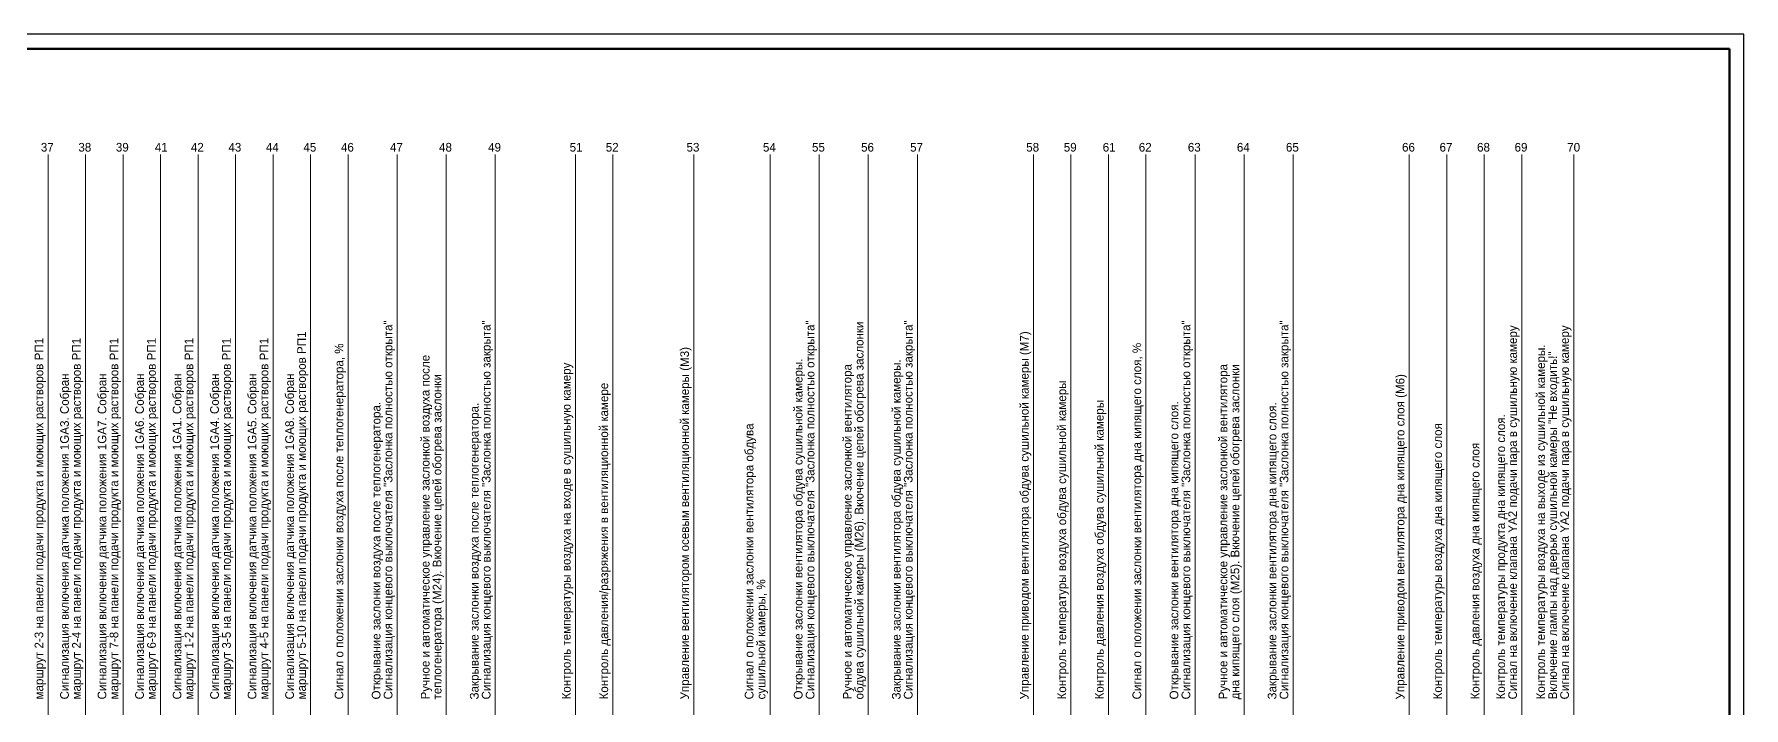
# Model space of a CAD drawing. Header units: millimetres. Extents: x 294 to 6216, y -3442 to 2720.
# Drawn here: x 2090 to 2683, y 1831 to 2064 of the extents above; entities that cross this region are included whole.
import ezdxf

# ---------------------------------------------------------------- set-up
doc = ezdxf.new("R2010")
doc.units = ezdxf.units.MM
doc.header["$LTSCALE"] = 15
doc.layers.add('LWT 0.6', color=7, linetype='Continuous', lineweight=50)

msp = doc.modelspace()

# ---------------------------------------------------------------- linework, layer by layer
for p, q in [((2682.607, 2063.698), (1421.607, 2063.698)), ((2682.607, 1469.698), (2682.607, 2063.698))]:
    msp.add_line(p, q)
at = {"lineweight": 13}
for p, q in [((2094.948, 1804.248), (2094.948, 2022.016)), ((2107.948, 1804.248), (2107.948, 2022.016)), ((2120.948, 1804.248), (2120.948, 2022.016)), ((2133.948, 1804.248), (2133.948, 2022.016)), ((2146.948, 1804.248), (2146.948, 2022.016)), ((2159.948, 1804.248), (2159.948, 2022.016)), ((2172.948, 1804.248), (2172.948, 2022.016)), ((2185.948, 1804.248), (2185.948, 2022.016)), ((2198.948, 1804.248), (2198.948, 2022.016)), ((2215.948, 1804.248), (2215.948, 2022.016)), ((2232.948, 1707.19), (2232.948, 2022.016)), ((2249.948, 1804.248), (2249.948, 2022.016)), ((2277.715, 1804.248), (2277.715, 2022.016)), ((2290.715, 1804.248), (2290.715, 2022.016)), ((2318.715, 1804.248), (2318.715, 2022.016)), ((2345.2, 1804.248), (2345.2, 2022.016)), ((2362.2, 1804.248), (2362.2, 2022.016)), ((2379.2, 1707.19), (2379.2, 2022.016)), ((2396.2, 1804.248), (2396.2, 2022.016)), ((2436.433, 1804.248), (2436.433, 2022.016)), ((2449.433, 1804.248), (2449.433, 2022.016)), ((2462.433, 1804.248), (2462.433, 2022.016)), ((2475.433, 1804.248), (2475.433, 2022.016)), ((2492.433, 1804.248), (2492.433, 2022.016)), ((2509.433, 1707.19), (2509.433, 2022.016)), ((2526.433, 1804.248), (2526.433, 2022.016)), ((2566.666, 1804.248), (2566.666, 2022.016)), ((2579.666, 1804.248), (2579.666, 2022.016)), ((2592.666, 1804.248), (2592.666, 2022.016)), ((2605.666, 1804.248), (2605.666, 2022.016)), ((2623.666, 1804.248), (2623.666, 2022.016))]:
    msp.add_line(p, q, dxfattribs=at)
at = {"layer": 'LWT 0.6'}
for p, q in [((1441.607, 2058.698), (2677.607, 2058.698)), ((2677.607, 2058.698), (2677.607, 1474.698))]:
    msp.add_line(p, q, dxfattribs=at)

# ---------------------------------------------------------------- texts
at = {"lineweight": 13}
for s, p in [('37', (2092.448, 2023.066)), ('38', (2105.448, 2023.066)), ('39', (2118.448, 2023.066)), ('41', (2131.948, 2023.066)), ('42', (2144.448, 2023.066)), ('43', (2157.448, 2023.066)), ('44', (2170.448, 2023.066)), ('45', (2183.448, 2023.066)), ('46', (2196.448, 2023.066)), ('47', (2213.448, 2023.066)), ('48', (2230.448, 2023.066)), ('49', (2247.448, 2023.066)), ('51', (2275.715, 2023.066)), ('52', (2288.215, 2023.066)), ('53', (2316.215, 2023.066)), ('54', (2342.7, 2023.066)), ('55', (2359.7, 2023.066)), ('56', (2376.7, 2023.066)), ('57', (2393.7, 2023.066)), ('58', (2433.933, 2023.066)), ('59', (2446.933, 2023.066)), ('61', (2460.433, 2023.066)), ('62', (2472.933, 2023.066)), ('63', (2489.933, 2023.066)), ('64', (2506.933, 2023.066)), ('65', (2523.933, 2023.066)), ('66', (2564.166, 2023.066)), ('67', (2577.166, 2023.066)), ('68', (2590.166, 2023.066)), ('69', (2603.166, 2023.066)), ('70', (2621.416, 2023.066))]:
    msp.add_text(s, height=3, dxfattribs=at).set_placement(p)
for s, p in [('Сигнализация концевого выключателя "Заслонка полностью открыта"', (2214.279, 1833.391)), ('Сигнализация концевого выключателя "Заслонка полностью закрыта"', (2248.279, 1833.391)), ('Сигнализация концевого выключателя "Заслонка полностью открыта"', (2360.532, 1833.391)), ('обдува сушильной камеры (M26). Вкючение цепей обогрева заслонки', (2377.532, 1833.391)), ('Сигнализация концевого выключателя "Заслонка полностью закрыта"', (2394.532, 1833.391)), ('Сигнализация концевого выключателя "Заслонка полностью открыта"', (2490.764, 1833.391)), ('Сигнализация концевого выключателя "Заслонка полностью закрыта"', (2524.764, 1833.391)), ('Сигнал на включение клапана YA2 подачи пара в сушильную камеру', (2603.997, 1833.391)), ('Сигнал на включение клапана YA2 подачи пара в сушильную камеру', (2621.997, 1833.391)), ('маршрут 2-3 на панели подачи продукта и моющих растворов РП1', (2093.279, 1833.391)), ('маршрут 2-4 на панели подачи продукта и моющих растворов РП1', (2106.279, 1833.391)), ('маршрут 7-8 на панели подачи продукта и моющих растворов РП1', (2119.279, 1833.391)), ('маршрут 6-9 на панели подачи продукта и моющих растворов РП1', (2132.279, 1833.391)), ('маршрут 1-2 на панели подачи продукта и моющих растворов РП1', (2145.279, 1833.391)), ('маршрут 3-5 на панели подачи продукта и моющих растворов РП1', (2158.279, 1833.391)), ('маршрут 4-5 на панели подачи продукта и моющих растворов РП1', (2171.279, 1833.391)), ('маршрут 5-10 на панели подачи продукта и моющих растворов РП1', (2184.279, 1833.391)), ('Сигнал о положении заслонки воздуха после теплогенератора, %%%', (2197.279, 1833.391)), ('Управление вентилятором осевым вентиляционной камеры (M3)', (2317.046, 1833.391)), ('Управление приводом вентилятора обдува сушильной камеры (M7)', (2434.764, 1833.391)), ('Сигнал о положении заслонки вентилятора дна кипящего слоя, %%%', (2473.764, 1833.391)), ('Контроль температуры воздуха на выходе из сушильной камеры.', (2613.725, 1833.391)), ('Ручное и автоматическое управление заслонкой воздуха после', (2227.143, 1833.391)), ('Контроль температуры воздуха на входе в сушильную камеру', (2276.046, 1833.391)), ('Открывание заслонки вентилятора обдува сушильной камеры.', (2356.396, 1833.391)), ('Ручное и автоматическое управление заслонкой вентилятора', (2373.396, 1833.391)), ('Закрывание заслонки вентилятора обдува сушильной камеры.', (2390.396, 1833.391)), ('Ручное и автоматическое управление заслонкой вентилятора', (2503.628, 1833.391)), ('Включение лампы над дверью сушильной камеры "Не входить!"', (2617.861, 1833.391)), ('Cигнализация включения датчика положения 1GA3. Собран', (2102.143, 1833.391)), ('Cигнализация включения датчика положения 1GA7. Собран', (2115.143, 1833.391)), ('Cигнализация включения датчика положения 1GA6. Собран', (2128.143, 1833.391)), ('Cигнализация включения датчика положения 1GA1. Собран', (2141.143, 1833.391)), ('Cигнализация включения датчика положения 1GA4. Собран', (2154.143, 1833.391)), ('Cигнализация включения датчика положения 1GA5. Собран', (2167.143, 1833.391)), ('Cигнализация включения датчика положения 1GA8. Собран', (2180.143, 1833.391)), ('теплогенератора (M24). Вкючение цепей обогрева заслонки', (2231.279, 1833.391)), ('Контроль температуры воздуха обдува сушильной камеры', (2447.764, 1833.391)), ('дна кипящего слоя (M25). Вкючение цепей обогрева заслонки', (2507.764, 1833.391)), ('Управление приводом вентилятора дна кипящего слоя (M6)', (2564.997, 1833.391)), ('Контроль давления/разряжения в вентиляционной камере', (2289.046, 1833.391)), ('Открывание заслонки воздуха после теплогенератора.', (2210.143, 1833.391)), ('Закрывание заслонки воздуха после теплогенератора.', (2244.143, 1833.391)), ('Контроль давления воздуха обдува сушильной камеры', (2460.764, 1833.391)), ('Открывание заслонки вентилятора дна кипящего слоя.', (2486.628, 1833.391)), ('Закрывание заслонки вентилятора дна кипящего слоя.', (2520.628, 1833.391)), ('Контроль температуры продукта дна кипящего слоя.', (2599.861, 1833.391)), ('Сигнал о положении заслонки вентилятора обдува', (2339.396, 1833.391)), ('Контроль температуры воздуха дна кипящего слоя', (2577.997, 1833.391)), ('Контроль давления воздуха дна кипящего слоя', (2590.997, 1833.391)), ('сушильной камеры, %%%', (2343.532, 1833.391))]:
    msp.add_text(s, height=3, rotation=90, dxfattribs=at).set_placement(p)

doc.saveas('drawing.dxf')
